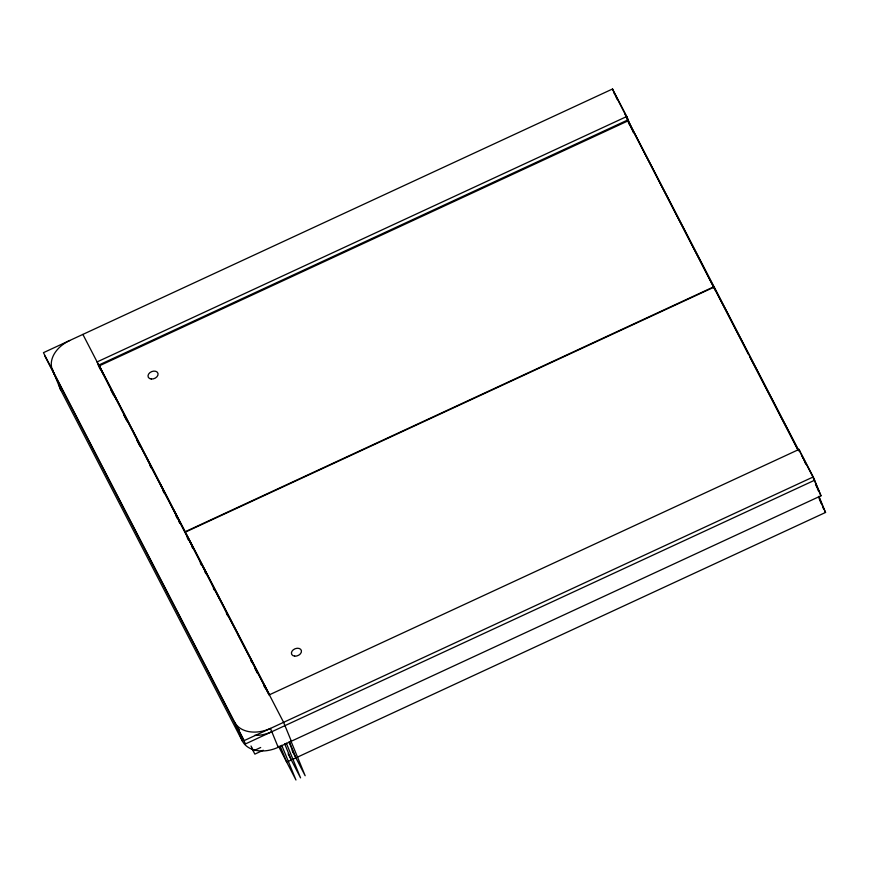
<?xml version="1.0" encoding="UTF-8"?>
<svg xmlns="http://www.w3.org/2000/svg" width="869" height="869" viewBox="0 0 869 869"><rect width="100%" height="100%" fill="white"/><g stroke="black" fill="none" stroke-linecap="round" stroke-linejoin="round"><path stroke-width="1.3" d="M633.349 132.566L626.755 116.511L612.526 88.996L43.45 352.673L244.167 740.605L813.243 476.929L799.013 449.414L269.368 694.82M626.755 116.511L97.111 361.917L99.989 368.945M98.469 365.219L628.113 119.813L613.872 92.299M103.215 373.931L99.381 365.816L627.972 120.9L748.318 354.183M713.807 286.792L185.216 531.719L99.381 365.816M260.7 747.492L253.498 750.827L251.011 746.015M263.253 750.24L254.856 754.129L251.738 748.111M254.074 749.914A29.003 20.617 -22.3 0 0 278.199 747.297L820.988 495.797L813.243 476.929M287.856 761.581L291.311 759.984L284.674 743.821M292.451 759.452L825.55 512.449L818.935 496.329M800.914 453.781L814.601 480.231L245.525 743.907L44.808 355.975M629.819 123.963L798.959 450.859M798.6 450.663L714.003 287.161L185.412 532.089L269.379 694.374M715.165 290.094L627.972 120.9M749.567 356.583L798.09 450.359M815.502 484.511L817.968 489.28M817.468 489.008L818.707 491.398M820.988 495.797L812.939 477.016M822.78 507.094L823.888 509.234L818.804 496.84M824.442 510.309L825.55 512.449M82.881 334.413L283.598 722.335L291.343 741.203M108.19 383.544L116.283 399.175M121.258 408.788L128.721 423.214M134.326 434.044L141.788 448.469M147.382 459.288L154.845 473.714M160.45 484.533L167.913 498.958M173.507 509.777L180.35 522.997M186.759 535.391L193.602 548.611M198.577 558.224L206.67 573.855M211.645 583.479L219.107 597.905M224.702 608.724L232.175 623.149M237.769 633.968L245.232 648.393M250.826 659.213L258.299 673.638M263.894 684.457L269.488 695.276M98.349 364.991L156.539 477.461M156.887 478.124L268.966 694.744M110.743 389.801L113.85 395.819M123.8 415.045L126.907 421.052M136.857 440.279L139.963 446.286M149.913 465.523L151.163 467.924M162.981 490.757L164.219 493.157M176.038 515.99L177.276 518.402M178.525 520.803L179.764 523.203M187.226 537.629L188.475 540.029M191.582 546.036L192.82 548.448M200.283 562.862L201.532 565.274M204.639 571.281L205.888 573.681M213.35 588.107L214.589 590.507M226.407 613.34L227.645 615.741M250.652 660.212L251.901 662.612M255.008 668.619L257.496 673.432M263.72 685.445L264.958 687.857M292.169 750.631L305.16 775.735L290.919 741.029M288.106 753.803L300.555 777.874L286.325 743.158M278.525 746.308L295.96 780.004L281.719 745.287M69.737 340.496A29.003 20.617 -22.3 0 0 52.944 371.02L60.678 389.888L242.418 741.138A29.003 20.617 -22.3 0 0 253.02 749.589M803.684 459.136L805.715 464.089M802.022 455.921L803.043 458.408M799.013 449.414L800.36 452.716M819.174 498.589L821.216 503.564M626.451 116.609L631.024 127.765M624.789 113.394L629.319 124.43M615.534 95.514L617.044 99.196M612.526 88.996L614.861 94.699M289.268 741.681L295.905 757.855M289.16 742.245L293.733 753.401M280.079 745.95L286.705 762.113M278.199 747.297L270.455 728.428A29.003 20.617 -22.3 0 1 234.684 722.258L242.418 741.138M271.812 731.731A29.003 20.617 -22.3 0 1 254.552 735.38M239.507 730.003A29.003 20.617 -22.3 0 1 236.031 725.561M54.291 374.322A29.003 20.617 -22.3 0 1 52.846 369.933M60.678 389.888A29.003 20.617 -22.3 0 1 59.103 384.576M151.239 379.003A5.225 3.715 -22.3 0 0 158.017 373.529A5.225 3.715 -22.3 0 0 149.87 372.66A5.225 3.715 -22.3 0 0 151.239 379.003M294.645 656.138A5.225 3.715 -22.3 0 0 301.413 650.664A5.225 3.715 -22.3 0 0 293.266 649.806A5.225 3.715 -22.3 0 0 294.645 656.138"/></g></svg>
